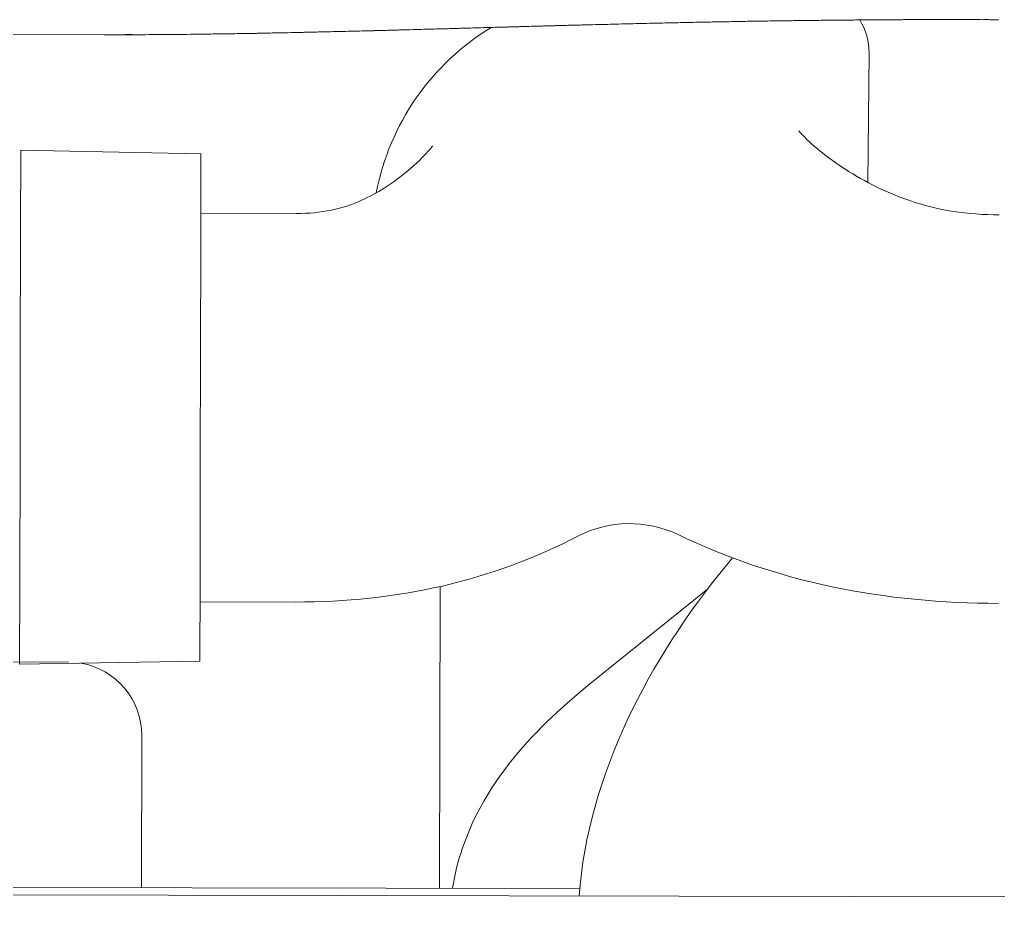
# Model space of a CAD drawing. Extents: x 766778 to 845620, y 133762 to 209800.
# Drawn here: x 785407.9 to 785581.8, y 191313.3 to 191470.8 of the extents above; entities that cross this region are included whole.
import ezdxf

# ---------------------------------------------------------------- set-up
doc = ezdxf.new("R2010")
doc.units = 0
doc.header["$MEASUREMENT"] = 0
doc.layers.get('0').update_dxf_attribs({"color": 1, "linetype": 'CONTINUOUS'})
doc.layers.add('LA-4748_SHOWN', color=2, linetype='CONTINUOUS', lineweight=53)

# ---------------------------------------------------------------- blocks, each defined once
blk = doc.blocks.new('ENGINE')
at = {"layer": 'LA-4748_SHOWN', "color": 252, "lineweight": 5}
for p, q in [((944430.43, 206163.76), (944431.12, 206163.77)), ((944431.26, 206163.78), (944430.78, 206163.77)), ((944431.12, 206163.77), (944431.8, 206163.79)), ((944431.74, 206163.79), (944431.26, 206163.78)), ((944432.22, 206163.8), (944431.74, 206163.79)), ((944431.8, 206163.79), (944432.48, 206163.81)), ((944432.69, 206163.81), (944432.22, 206163.8)), ((944432.48, 206163.81), (944433.16, 206163.82)), ((944433.17, 206163.82), (944432.69, 206163.81)), ((944433.16, 206163.82), (944433.83, 206163.84)), ((944433.64, 206163.83), (944433.17, 206163.82)), ((944434.11, 206163.85), (944433.64, 206163.83)), ((944433.83, 206163.84), (944434.5, 206163.86)), ((944434.58, 206163.86), (944434.11, 206163.85)), ((944434.5, 206163.86), (944435.17, 206163.87)), ((944435.05, 206163.87), (944434.58, 206163.86)), ((944435.52, 206163.88), (944435.05, 206163.87)), ((944435.17, 206163.87), (944435.83, 206163.89)), ((944435.98, 206163.89), (944435.52, 206163.88)), ((944435.83, 206163.89), (944436.5, 206163.9)), ((944436.45, 206163.9), (944435.98, 206163.89)), ((944436.91, 206163.91), (944436.45, 206163.9)), ((944436.5, 206163.9), (944437.16, 206163.92)), ((944437.37, 206163.93), (944436.91, 206163.91)), ((944437.16, 206163.92), (944437.82, 206163.94)), ((944437.83, 206163.94), (944437.37, 206163.93)), ((944437.82, 206163.94), (944438.47, 206163.95)), ((944438.29, 206163.95), (944437.83, 206163.94)), ((944438.75, 206163.96), (944438.29, 206163.95)), ((944438.47, 206163.95), (944439.12, 206163.97)), ((944439.2, 206163.97), (944438.75, 206163.96)), ((944439.12, 206163.97), (944439.77, 206163.98)), ((944439.66, 206163.98), (944439.2, 206163.97)), ((944440.11, 206163.99), (944439.66, 206163.98)), ((944439.77, 206163.98), (944440.42, 206164)), ((944440.56, 206164), (944440.11, 206163.99)), ((944440.42, 206164), (944441.06, 206164.02)), ((944441.01, 206164.01), (944440.56, 206164)), ((944441.46, 206164.03), (944441.01, 206164.01)), ((944441.06, 206164.02), (944441.7, 206164.03)), ((944441.91, 206164.04), (944441.46, 206164.03)), ((944441.7, 206164.03), (944442.34, 206164.05)), ((944442.36, 206164.05), (944441.91, 206164.04)), ((944442.34, 206164.05), (944442.98, 206164.06)), ((944442.8, 206164.06), (944442.36, 206164.05)), ((944443.24, 206164.07), (944442.8, 206164.06)), ((944442.98, 206164.06), (944443.61, 206164.08)), ((944443.69, 206164.08), (944443.24, 206164.07)), ((944443.61, 206164.08), (944444.24, 206164.09)), ((944444.13, 206164.09), (944443.69, 206164.08)), ((944444.57, 206164.1), (944444.13, 206164.09)), ((944444.24, 206164.09), (944444.87, 206164.11)), ((944445.01, 206164.11), (944444.57, 206164.1)), ((944444.87, 206164.11), (944445.49, 206164.12)), ((944445.44, 206164.12), (944445.01, 206164.11)), ((944445.88, 206164.13), (944445.44, 206164.12)), ((944445.49, 206164.12), (944446.11, 206164.14)), ((944446.31, 206164.14), (944445.88, 206164.13)), ((944446.11, 206164.14), (944446.73, 206164.15)), ((944446.75, 206164.15), (944446.31, 206164.14)), ((944446.73, 206164.15), (944447.34, 206164.17)), ((944447.18, 206164.16), (944446.75, 206164.15)), ((944447.61, 206164.17), (944447.18, 206164.16)), ((944447.34, 206164.17), (944447.96, 206164.18)), ((944448.04, 206164.19), (944447.61, 206164.17)), ((944447.96, 206164.18), (944448.57, 206164.2)), ((944448.47, 206164.2), (944448.04, 206164.19)), ((944448.9, 206164.21), (944448.47, 206164.2)), ((944448.57, 206164.2), (944449.17, 206164.21)), ((944449.32, 206164.22), (944448.9, 206164.21)), ((944449.17, 206164.21), (944449.77, 206164.23)), ((944449.75, 206164.23), (944449.32, 206164.22)), ((944450.17, 206164.24), (944449.75, 206164.23)), ((944449.77, 206164.23), (944450.37, 206164.24)), ((944450.59, 206164.25), (944450.17, 206164.24)), ((944450.37, 206164.24), (944450.97, 206164.26)), ((944451.01, 206164.26), (944450.59, 206164.25)), ((944450.97, 206164.26), (944451.57, 206164.27)), ((944451.43, 206164.27), (944451.01, 206164.26)), ((944451.85, 206164.28), (944451.43, 206164.27)), ((944451.57, 206164.27), (944452.16, 206164.28)), ((944452.27, 206164.29), (944451.85, 206164.28)), ((944452.16, 206164.28), (944452.74, 206164.3)), ((944452.68, 206164.3), (944452.27, 206164.29)), ((944453.1, 206164.31), (944452.68, 206164.3)), ((944452.74, 206164.3), (944453.33, 206164.31)), ((944453.51, 206164.32), (944453.1, 206164.31)), ((944453.33, 206164.31), (944453.91, 206164.33)), ((944453.92, 206164.33), (944453.51, 206164.32)), ((944453.91, 206164.33), (944454.49, 206164.34)), ((944454.34, 206164.34), (944453.92, 206164.33)), ((944454.75, 206164.35), (944454.34, 206164.34)), ((944454.49, 206164.34), (944455.06, 206164.35)), ((944455.15, 206164.35), (944454.75, 206164.35)), ((944455.06, 206164.35), (944455.64, 206164.37)), ((944455.56, 206164.36), (944455.15, 206164.35)), ((944455.97, 206164.37), (944455.56, 206164.36)), ((944455.64, 206164.37), (944456.2, 206164.38)), ((944456.37, 206164.38), (944455.97, 206164.37)), ((944456.2, 206164.38), (944456.77, 206164.39)), ((944456.78, 206164.39), (944456.37, 206164.38)), ((944456.77, 206164.39), (944457.33, 206164.41)), ((944457.18, 206164.4), (944456.78, 206164.39)), ((944457.58, 206164.41), (944457.18, 206164.4)), ((944457.33, 206164.41), (944457.89, 206164.42)), ((944457.98, 206164.42), (944457.58, 206164.41)), ((944457.89, 206164.42), (944458.45, 206164.43)), ((944458.38, 206164.43), (944457.98, 206164.42)), ((944458.78, 206164.44), (944458.38, 206164.43)), ((944458.45, 206164.43), (944459, 206164.44)), ((944459.17, 206164.45), (944458.78, 206164.44)), ((944459, 206164.44), (944459.55, 206164.46)), ((944459.57, 206164.46), (944459.17, 206164.45)), ((944459.55, 206164.46), (944460.1, 206164.47)), ((944459.96, 206164.47), (944459.57, 206164.46)), ((944460.36, 206164.47), (944459.96, 206164.47)), ((944460.1, 206164.47), (944460.64, 206164.48)), ((944460.75, 206164.48), (944460.36, 206164.47)), ((944460.64, 206164.48), (944461.18, 206164.49)), ((944461.14, 206164.49), (944460.75, 206164.48)), ((944461.52, 206164.5), (944461.14, 206164.49)), ((944461.18, 206164.49), (944461.72, 206164.5)), ((944461.91, 206164.51), (944461.52, 206164.5)), ((944461.72, 206164.5), (944462.25, 206164.52)), ((944462.25, 206164.52), (944462.79, 206164.53)), ((944462.79, 206164.53), (944463.31, 206164.54)), ((944463.31, 206164.54), (944463.84, 206164.55)), ((944463.84, 206164.55), (944464.36, 206164.56)), ((944464.36, 206164.56), (944464.88, 206164.57)), ((944464.88, 206164.57), (944465.4, 206164.58)), ((944465.4, 206164.58), (944465.91, 206164.6)), ((944465.91, 206164.6), (944466.42, 206164.61)), ((944466.42, 206164.61), (944466.93, 206164.62)), ((944466.93, 206164.62), (944467.43, 206164.63)), ((944467.43, 206164.63), (944467.93, 206164.64)), ((944467.93, 206164.64), (944468.43, 206164.65)), ((944468.43, 206164.65), (944468.93, 206164.66)), ((944468.93, 206164.66), (944469.42, 206164.67)), ((944469.42, 206164.67), (944469.91, 206164.68)), ((944469.91, 206164.68), (944470.4, 206164.69)), ((944470.4, 206164.69), (944470.89, 206164.7)), ((944470.89, 206164.7), (944471.37, 206164.71)), ((944471.37, 206164.71), (944471.85, 206164.72)), ((944471.85, 206164.72), (944472.33, 206164.73)), ((944472.33, 206164.73), (944472.8, 206164.74)), ((944472.8, 206164.74), (944473.28, 206164.75)), ((944473.28, 206164.75), (944473.75, 206164.75)), ((944473.75, 206164.75), (944474.22, 206164.76)), ((944474.22, 206164.76), (944474.68, 206164.77)), ((944474.68, 206164.77), (944475.15, 206164.78)), ((944475.15, 206164.78), (944475.61, 206164.79)), ((944475.61, 206164.79), (944476.07, 206164.8)), ((944476.07, 206164.8), (944476.53, 206164.81)), ((944476.53, 206164.81), (944476.98, 206164.81)), ((944476.98, 206164.81), (944477.43, 206164.82)), ((944477.43, 206164.82), (944477.89, 206164.83)), ((944477.89, 206164.83), (944478.33, 206164.84)), ((944478.33, 206164.84), (944478.78, 206164.85)), ((944478.78, 206164.85), (944479.23, 206164.85)), ((944479.23, 206164.85), (944479.67, 206164.86)), ((944479.67, 206164.86), (944480.11, 206164.87)), ((944480.11, 206164.87), (944480.55, 206164.88)), ((944480.55, 206164.88), (944480.99, 206164.88)), ((944480.99, 206164.88), (944481.42, 206164.89)), ((944481.42, 206164.89), (944481.85, 206164.9)), ((944481.85, 206164.9), (944482.29, 206164.91)), ((944482.29, 206164.91), (944482.72, 206164.91)), ((944482.72, 206164.91), (944483.14, 206164.92)), ((944483.14, 206164.92), (944483.57, 206164.93)), ((944483.57, 206164.93), (944483.99, 206164.93)), ((944483.99, 206164.93), (944484.42, 206164.94)), ((944484.42, 206164.94), (944484.84, 206164.95)), ((944484.84, 206164.95), (944485.26, 206164.95)), ((944485.26, 206164.95), (944485.68, 206164.96)), ((944485.68, 206164.96), (944486.09, 206164.97)), ((944486.09, 206164.97), (944486.51, 206164.97)), ((944486.51, 206164.97), (944486.92, 206164.98)), ((944486.92, 206164.98), (944487.33, 206164.98)), ((944487.33, 206164.98), (944487.74, 206164.99)), ((944487.74, 206164.99), (944488.15, 206164.99)), ((944488.15, 206164.99), (944488.56, 206165)), ((944488.56, 206165), (944488.97, 206165.01)), ((944488.97, 206165.01), (944489.37, 206165.01)), ((944489.37, 206165.01), (944489.78, 206165.02)), ((944489.78, 206165.02), (944490.18, 206165.02)), ((944490.18, 206165.02), (944490.58, 206165.03)), ((944490.58, 206165.03), (944490.98, 206165.03)), ((944490.98, 206165.03), (944491.38, 206165.04)), ((944491.38, 206165.04), (944491.78, 206165.04)), ((944491.78, 206165.04), (944492.18, 206165.05)), ((944492.18, 206165.05), (944492.58, 206165.05)), ((944492.58, 206165.05), (944492.97, 206165.06)), ((944492.97, 206165.06), (944493.36, 206165.06)), ((944493.36, 206165.06), (944493.76, 206165.07)), ((944493.76, 206165.07), (944494.15, 206165.07)), ((944494.15, 206165.07), (944494.54, 206165.08)), ((944494.54, 206165.08), (944494.93, 206165.08)), ((944494.93, 206165.08), (944495.32, 206165.09)), ((944495.32, 206165.09), (944495.71, 206165.09)), ((944495.71, 206165.09), (944496.09, 206165.09)), ((944496.09, 206165.09), (944496.48, 206165.1)), ((944496.48, 206165.1), (944496.87, 206165.1)), ((944496.87, 206165.1), (944497.25, 206165.11)), ((944497.25, 206165.11), (944497.63, 206165.11)), ((944497.63, 206165.11), (944498.01, 206165.11)), ((944498.01, 206165.11), (944498.39, 206165.12)), ((944498.39, 206165.12), (944498.77, 206165.12)), ((944498.77, 206165.12), (944499.15, 206165.12)), ((944499.15, 206165.12), (944499.53, 206165.13)), ((944499.53, 206165.13), (944499.9, 206165.13)), ((944499.9, 206165.13), (944500.28, 206165.14)), ((944500.28, 206165.14), (944500.65, 206165.14)), ((944500.65, 206165.14), (944501.02, 206165.14)), ((944501.02, 206165.14), (944501.4, 206165.15)), ((944501.4, 206165.15), (944501.77, 206165.15)), ((944501.77, 206165.15), (944502.14, 206165.15)), ((944502.14, 206165.15), (944502.5, 206165.15)), ((944502.5, 206165.15), (944502.87, 206165.16)), ((944502.87, 206165.16), (944503.24, 206165.16)), ((944503.24, 206165.16), (944503.6, 206165.16)), ((944503.6, 206165.16), (944503.96, 206165.17)), ((944503.96, 206165.17), (944504.33, 206165.17)), ((944504.33, 206165.17), (944504.69, 206165.17)), ((944504.69, 206165.17), (944505.05, 206165.17)), ((944505.05, 206165.17), (944505.41, 206165.18)), ((944505.41, 206165.18), (944505.76, 206165.18)), ((944505.76, 206165.18), (944506.12, 206165.18)), ((944506.12, 206165.18), (944506.47, 206165.18)), ((944506.47, 206165.18), (944506.83, 206165.18)), ((944506.83, 206165.18), (944507.18, 206165.19)), ((944507.18, 206165.19), (944507.53, 206165.19)), ((944507.53, 206165.19), (944507.88, 206165.19)), ((944507.88, 206165.19), (944508.23, 206165.19)), ((944508.23, 206165.19), (944508.58, 206165.19)), ((944508.58, 206165.19), (944508.93, 206165.2)), ((944508.93, 206165.2), (944509.27, 206165.2)), ((944509.6, 206165.2), (944509.04, 206165.2)), ((944509.27, 206165.2), (944509.62, 206165.2)), ((944510.15, 206165.2), (944509.6, 206165.2)), ((944509.62, 206165.2), (944509.96, 206165.2)), ((944509.96, 206165.2), (944510.3, 206165.2)), ((944510.71, 206165.2), (944510.15, 206165.2)), ((944510.3, 206165.2), (944510.64, 206165.2)), ((944510.64, 206165.2), (944510.98, 206165.2)), ((944511.26, 206165.21), (944510.71, 206165.2)), ((944510.98, 206165.2), (944511.32, 206165.21)), ((944511.81, 206165.21), (944511.26, 206165.21)), ((944511.32, 206165.21), (944511.65, 206165.21)), ((944511.65, 206165.21), (944511.99, 206165.21)), ((944512.36, 206165.21), (944511.81, 206165.21)), ((944511.99, 206165.21), (944512.32, 206165.21)), ((944512.32, 206165.21), (944512.66, 206165.21)), ((944512.91, 206165.21), (944512.36, 206165.21)), ((944512.66, 206165.21), (944512.99, 206165.21)), ((944513.45, 206165.21), (944512.91, 206165.21)), ((944512.99, 206165.21), (944513.32, 206165.21)), ((944513.32, 206165.21), (944513.64, 206165.21)), ((944513.99, 206165.21), (944513.45, 206165.21)), ((944513.64, 206165.21), (944513.97, 206165.21)), ((944513.97, 206165.21), (944514.3, 206165.21)), ((944514.53, 206165.22), (944513.99, 206165.21)), ((944514.3, 206165.21), (944514.62, 206165.22)), ((944515.06, 206165.22), (944514.53, 206165.22)), ((944514.62, 206165.22), (944514.95, 206165.22)), ((944514.95, 206165.22), (944515.27, 206165.22)), ((944515.6, 206165.22), (944515.06, 206165.22)), ((944515.27, 206165.22), (944515.59, 206165.22)), ((944515.59, 206165.22), (944515.91, 206165.22)), ((944516.13, 206165.22), (944515.6, 206165.22)), ((944515.91, 206165.22), (944516.23, 206165.22)), ((944516.65, 206165.22), (944516.13, 206165.22)), ((944516.23, 206165.22), (944516.54, 206165.22)), ((944516.54, 206165.22), (944516.86, 206165.22)), ((944517.18, 206165.22), (944516.65, 206165.22)), ((944516.86, 206165.22), (944517.17, 206165.22)), ((944517.17, 206165.22), (944517.48, 206165.22)), ((944517.7, 206165.22), (944517.18, 206165.22)), ((944517.48, 206165.22), (944517.79, 206165.22)), ((944518.22, 206165.22), (944517.7, 206165.22)), ((944517.79, 206165.22), (944518.1, 206165.22)), ((944518.1, 206165.22), (944518.41, 206165.22)), ((944518.73, 206165.22), (944518.22, 206165.22)), ((944518.41, 206165.22), (944518.72, 206165.22)), ((944518.72, 206165.22), (944519.02, 206165.22)), ((944519.24, 206165.22), (944518.73, 206165.22)), ((944519.02, 206165.22), (944519.33, 206165.22)), ((944519.75, 206165.22), (944519.24, 206165.22)), ((944519.33, 206165.22), (944519.63, 206165.22)), ((944519.63, 206165.22), (944519.93, 206165.22)), ((944520.26, 206165.22), (944519.75, 206165.22)), ((944519.93, 206165.22), (944520.23, 206165.22)), ((944520.23, 206165.22), (944520.53, 206165.22)), ((944520.76, 206165.22), (944520.26, 206165.22)), ((944520.53, 206165.22), (944520.82, 206165.22)), ((944521.26, 206165.22), (944520.76, 206165.22)), ((944520.82, 206165.22), (944521.12, 206165.22)), ((944521.12, 206165.22), (944521.41, 206165.22)), ((944521.76, 206165.22), (944521.26, 206165.22)), ((944521.41, 206165.22), (944521.7, 206165.22)), ((944521.7, 206165.22), (944521.99, 206165.22)), ((944522.26, 206165.22), (944521.76, 206165.22)), ((944521.99, 206165.22), (944522.28, 206165.22)), ((944522.75, 206165.21), (944522.26, 206165.22)), ((944522.28, 206165.22), (944522.57, 206165.22)), ((944522.57, 206165.22), (944522.85, 206165.21)), ((944523.23, 206165.21), (944522.75, 206165.21)), ((944522.85, 206165.21), (944523.14, 206165.21)), ((944523.14, 206165.21), (944523.42, 206165.21)), ((944523.72, 206165.21), (944523.23, 206165.21)), ((944523.42, 206165.21), (944523.7, 206165.21)), ((944523.7, 206165.21), (944523.98, 206165.21)), ((944524.2, 206165.21), (944523.72, 206165.21)), ((944523.98, 206165.21), (944524.25, 206165.21)), ((944524.68, 206165.21), (944524.2, 206165.21)), ((944524.25, 206165.21), (944524.53, 206165.21)), ((944524.53, 206165.21), (944524.8, 206165.21)), ((944525.15, 206165.21), (944524.68, 206165.21)), ((944524.8, 206165.21), (944525.08, 206165.21)), ((944525.08, 206165.21), (944525.35, 206165.21)), ((944525.62, 206165.21), (944525.15, 206165.21)), ((944525.35, 206165.21), (944525.62, 206165.21)), ((944526.09, 206165.2), (944525.62, 206165.21)), ((944525.62, 206165.21), (944525.88, 206165.21)), ((944525.88, 206165.21), (944526.15, 206165.2)), ((944526.55, 206165.2), (944526.09, 206165.2)), ((944526.15, 206165.2), (944526.41, 206165.2)), ((944526.41, 206165.2), (944526.68, 206165.2)), ((944527.01, 206165.2), (944526.55, 206165.2)), ((944526.68, 206165.2), (944526.94, 206165.2)), ((944526.94, 206165.2), (944527.2, 206165.2)), ((944527.47, 206165.2), (944527.01, 206165.2)), ((944527.2, 206165.2), (944527.45, 206165.2)), ((944527.45, 206165.2), (944527.71, 206165.2)), ((944527.92, 206165.2), (944527.47, 206165.2)), ((944527.71, 206165.2), (944528.47, 206165.19)), ((944528.82, 206165.19), (944528.37, 206165.19)), ((944528.47, 206165.19), (944528.72, 206165.19)), ((944528.72, 206165.19), (944528.97, 206165.19)), ((944529.26, 206165.19), (944528.82, 206165.19)), ((944528.97, 206165.19), (944529.21, 206165.19)), ((944529.21, 206165.19), (944529.46, 206165.19)), ((944529.7, 206165.19), (944529.26, 206165.19)), ((944529.46, 206165.19), (944529.7, 206165.19)), ((944529.7, 206165.19), (944530.02, 206165.18)), ((944530.02, 206165.18), (944530.32, 206165.18)), ((944530.32, 206165.18), (944530.62, 206165.18)), ((944530.62, 206165.18), (944530.9, 206165.18)), ((944530.9, 206165.18), (944531.17, 206165.18)), ((944531.17, 206165.18), (944531.43, 206165.17)), ((944531.43, 206165.17), (944531.68, 206165.17)), ((944531.68, 206165.17), (944531.92, 206165.17)), ((944531.92, 206165.17), (944532.15, 206165.17)), ((944532.15, 206165.17), (944532.37, 206165.17)), ((944532.37, 206165.17), (944532.59, 206165.17)), ((944532.59, 206165.17), (944532.79, 206165.16)), ((944532.79, 206165.16), (944532.98, 206165.16)), ((944532.98, 206165.16), (944533.17, 206165.16)), ((944533.17, 206165.16), (944533.34, 206165.16)), ((944533.34, 206165.16), (944533.51, 206165.16)), ((944533.51, 206165.16), (944533.67, 206165.16)), ((944533.67, 206165.16), (944533.82, 206165.16)), ((944533.82, 206165.16), (944533.96, 206165.15)), ((944533.96, 206165.15), (944534.09, 206165.15)), ((944534.09, 206165.15), (944534.2, 206165.15)), ((944534.2, 206165.15), (944534.29, 206165.15)), ((944534.29, 206165.15), (944534.36, 206165.15)), ((944375.49, 206163.04), (944349.77, 206163.17)), ((944380.98, 206163.02), (944380.34, 206163.02)), ((944380.34, 206163.02), (944381.17, 206163.02)), ((944381.61, 206163.02), (944380.98, 206163.02)), ((944381.17, 206163.02), (944381.99, 206163.02)), ((944382.24, 206163.02), (944381.61, 206163.02)), ((944381.99, 206163.02), (944382.81, 206163.02)), ((944382.86, 206163.02), (944382.24, 206163.02)), ((944382.81, 206163.02), (944383.62, 206163.02)), ((944383.49, 206163.02), (944382.86, 206163.02)), ((944384.11, 206163.02), (944383.49, 206163.02)), ((944383.62, 206163.02), (944384.44, 206163.03)), ((944384.74, 206163.03), (944384.11, 206163.02)), ((944384.44, 206163.03), (944385.25, 206163.03)), ((944385.36, 206163.03), (944384.74, 206163.03)), ((944385.25, 206163.03), (944386.07, 206163.03)), ((944385.97, 206163.03), (944385.36, 206163.03)), ((944386.59, 206163.03), (944385.97, 206163.03)), ((944386.07, 206163.03), (944386.87, 206163.03)), ((944387.21, 206163.04), (944386.59, 206163.03)), ((944386.87, 206163.03), (944387.68, 206163.04)), ((944387.82, 206163.04), (944387.21, 206163.04)), ((944387.68, 206163.04), (944388.49, 206163.04)), ((944388.43, 206163.04), (944387.82, 206163.04)), ((944389.04, 206163.05), (944388.43, 206163.04)), ((944388.49, 206163.04), (944389.29, 206163.05)), ((944389.65, 206163.05), (944389.04, 206163.05)), ((944389.29, 206163.05), (944390.09, 206163.05)), ((944390.25, 206163.05), (944389.65, 206163.05)), ((944390.09, 206163.05), (944390.89, 206163.06)), ((944390.86, 206163.06), (944390.25, 206163.05)), ((944391.46, 206163.06), (944390.86, 206163.06)), ((944390.89, 206163.06), (944391.69, 206163.07)), ((944392.06, 206163.07), (944391.46, 206163.06)), ((944391.69, 206163.07), (944392.49, 206163.07)), ((944392.66, 206163.07), (944392.06, 206163.07)), ((944392.49, 206163.07), (944393.28, 206163.08)), ((944393.26, 206163.08), (944392.66, 206163.07)), ((944393.85, 206163.09), (944393.26, 206163.08)), ((944393.28, 206163.08), (944394.08, 206163.09)), ((944394.44, 206163.09), (944393.85, 206163.09)), ((944394.08, 206163.09), (944394.87, 206163.1)), ((944395.04, 206163.1), (944394.44, 206163.09)), ((944394.87, 206163.1), (944395.66, 206163.1)), ((944395.62, 206163.1), (944395.04, 206163.1)), ((944396.21, 206163.11), (944395.62, 206163.1)), ((944395.66, 206163.1), (944396.44, 206163.11)), ((944396.8, 206163.12), (944396.21, 206163.11)), ((944396.44, 206163.11), (944397.23, 206163.12)), ((944397.38, 206163.12), (944396.8, 206163.12)), ((944397.23, 206163.12), (944398.01, 206163.13)), ((944397.97, 206163.13), (944397.38, 206163.12)), ((944398.55, 206163.14), (944397.97, 206163.13)), ((944398.01, 206163.13), (944398.79, 206163.14)), ((944399.12, 206163.15), (944398.55, 206163.14)), ((944398.79, 206163.14), (944399.57, 206163.15)), ((944399.7, 206163.15), (944399.12, 206163.15)), ((944399.57, 206163.15), (944400.35, 206163.16)), ((944400.28, 206163.16), (944399.7, 206163.15)), ((944400.85, 206163.17), (944400.28, 206163.16)), ((944400.35, 206163.16), (944401.13, 206163.17)), ((944401.42, 206163.18), (944400.85, 206163.17)), ((944401.13, 206163.17), (944401.9, 206163.18)), ((944401.99, 206163.18), (944401.42, 206163.18)), ((944401.9, 206163.18), (944402.68, 206163.2)), ((944402.56, 206163.19), (944401.99, 206163.18)), ((944403.13, 206163.2), (944402.56, 206163.19)), ((944402.68, 206163.2), (944403.45, 206163.21)), ((944403.69, 206163.21), (944403.13, 206163.2)), ((944403.45, 206163.21), (944404.21, 206163.22)), ((944404.25, 206163.22), (944403.69, 206163.21)), ((944404.21, 206163.22), (944404.98, 206163.23)), ((944404.81, 206163.23), (944404.25, 206163.22)), ((944405.37, 206163.24), (944404.81, 206163.23)), ((944404.98, 206163.23), (944405.75, 206163.24)), ((944405.93, 206163.25), (944405.37, 206163.24)), ((944405.75, 206163.24), (944406.51, 206163.26)), ((944406.49, 206163.26), (944405.93, 206163.25)), ((944407.04, 206163.26), (944406.49, 206163.26)), ((944406.51, 206163.26), (944407.27, 206163.27)), ((944407.59, 206163.27), (944407.04, 206163.26)), ((944407.27, 206163.27), (944408.03, 206163.28)), ((944408.14, 206163.28), (944407.59, 206163.27)), ((944408.03, 206163.28), (944408.79, 206163.3)), ((944408.69, 206163.29), (944408.14, 206163.28)), ((944409.24, 206163.3), (944408.69, 206163.29)), ((944408.79, 206163.3), (944409.54, 206163.31)), ((944409.79, 206163.31), (944409.24, 206163.3)), ((944409.54, 206163.31), (944410.29, 206163.32)), ((944410.33, 206163.32), (944409.79, 206163.31)), ((944410.29, 206163.32), (944411.04, 206163.34)), ((944410.87, 206163.33), (944410.33, 206163.32)), ((944411.41, 206163.34), (944410.87, 206163.33)), ((944411.04, 206163.34), (944411.79, 206163.35)), ((944411.95, 206163.35), (944411.41, 206163.34)), ((944411.79, 206163.35), (944412.54, 206163.37)), ((944412.49, 206163.36), (944411.95, 206163.35)), ((944413.02, 206163.37), (944412.49, 206163.36)), ((944412.54, 206163.37), (944413.28, 206163.38)), ((944413.56, 206163.39), (944413.02, 206163.37)), ((944413.28, 206163.38), (944414.02, 206163.39)), ((944414.09, 206163.4), (944413.56, 206163.39)), ((944414.02, 206163.39), (944414.76, 206163.41)), ((944414.62, 206163.41), (944414.09, 206163.4)), ((944415.15, 206163.42), (944414.62, 206163.41)), ((944414.76, 206163.41), (944415.5, 206163.42)), ((944415.68, 206163.43), (944415.15, 206163.42)), ((944415.5, 206163.42), (944416.23, 206163.44)), ((944416.2, 206163.44), (944415.68, 206163.43)), ((944416.73, 206163.45), (944416.2, 206163.44)), ((944416.23, 206163.44), (944416.97, 206163.45)), ((944417.25, 206163.46), (944416.73, 206163.45)), ((944416.97, 206163.45), (944417.7, 206163.47)), ((944417.77, 206163.47), (944417.25, 206163.46)), ((944417.7, 206163.47), (944418.43, 206163.49)), ((944418.29, 206163.48), (944417.77, 206163.47)), ((944418.81, 206163.49), (944418.29, 206163.48)), ((944418.43, 206163.49), (944419.15, 206163.5)), ((944419.33, 206163.5), (944418.81, 206163.49)), ((944419.15, 206163.5), (944419.87, 206163.52)), ((944419.84, 206163.52), (944419.33, 206163.5)), ((944420.35, 206163.53), (944419.84, 206163.52)), ((944419.87, 206163.52), (944420.6, 206163.53)), ((944420.87, 206163.54), (944420.35, 206163.53)), ((944420.6, 206163.53), (944421.31, 206163.55)), ((944421.38, 206163.55), (944420.87, 206163.54)), ((944421.31, 206163.55), (944422.03, 206163.56)), ((944421.89, 206163.56), (944421.38, 206163.55)), ((944422.39, 206163.57), (944421.89, 206163.56)), ((944422.03, 206163.56), (944422.74, 206163.58)), ((944422.9, 206163.58), (944422.39, 206163.57)), ((944422.74, 206163.58), (944423.46, 206163.6)), ((944423.4, 206163.59), (944422.9, 206163.58)), ((944423.9, 206163.61), (944423.4, 206163.59)), ((944423.46, 206163.6), (944424.16, 206163.61)), ((944424.41, 206163.62), (944423.9, 206163.61)), ((944424.16, 206163.61), (944424.87, 206163.63)), ((944424.9, 206163.63), (944424.41, 206163.62)), ((944424.87, 206163.63), (944425.58, 206163.64)), ((944425.4, 206163.64), (944424.9, 206163.63)), ((944425.9, 206163.65), (944425.4, 206163.64)), ((944425.58, 206163.64), (944426.28, 206163.66)), ((944426.39, 206163.66), (944425.9, 206163.65)), ((944426.28, 206163.66), (944426.98, 206163.68)), ((944426.89, 206163.67), (944426.39, 206163.66)), ((944427.38, 206163.69), (944426.89, 206163.67)), ((944426.98, 206163.68), (944427.67, 206163.69)), ((944427.87, 206163.7), (944427.38, 206163.69)), ((944427.67, 206163.69), (944428.37, 206163.71)), ((944428.36, 206163.71), (944427.87, 206163.7)), ((944428.85, 206163.72), (944428.36, 206163.71)), ((944428.37, 206163.71), (944429.06, 206163.72)), ((944429.33, 206163.73), (944428.85, 206163.72)), ((944429.06, 206163.72), (944429.75, 206163.74)), ((944429.82, 206163.74), (944429.33, 206163.73)), ((944429.75, 206163.74), (944430.43, 206163.76)), ((944430.3, 206163.75), (944429.82, 206163.74)), ((944430.78, 206163.77), (944430.3, 206163.75)), ((944511.05, 206136.33), (944511.33, 206159.29)), ((944498.82, 206145.55), (944498.83, 206145.54)), ((944498.83, 206145.54), (944498.85, 206145.51)), ((944498.85, 206145.51), (944498.9, 206145.44)), ((944498.9, 206145.44), (944499, 206145.32)), ((944499, 206145.32), (944499.07, 206145.25)), ((944499.07, 206145.25), (944499.15, 206145.15)), ((944499.15, 206145.15), (944499.25, 206145.04)), ((944499.25, 206145.04), (944499.37, 206144.91)), ((944499.37, 206144.91), (944499.51, 206144.76)), ((944499.51, 206144.76), (944499.67, 206144.59)), ((944433.53, 206142.78), (944433.64, 206142.93)), ((944433.64, 206142.93), (944433.72, 206143.03)), ((944433.72, 206143.03), (944433.76, 206143.09)), ((944433.76, 206143.09), (944433.77, 206143.11)), ((944499.67, 206144.59), (944499.86, 206144.39)), ((944499.86, 206144.39), (944500.07, 206144.18)), ((944500.07, 206144.18), (944500.3, 206143.96)), ((944500.3, 206143.96), (944500.56, 206143.71)), ((944500.56, 206143.71), (944500.84, 206143.45)), ((944500.84, 206143.45), (944501.14, 206143.17)), ((944501.14, 206143.17), (944501.47, 206142.88)), ((944360.53, 206128.45), (944360.61, 206142.57)), ((944392.6, 206141.84), (944360.61, 206142.57)), ((944392.53, 206127.89), (944392.6, 206141.84)), ((944431.87, 206140.96), (944432.27, 206141.37)), ((944432.27, 206141.37), (944432.63, 206141.75)), ((944432.63, 206141.75), (944432.93, 206142.08)), ((944432.93, 206142.08), (944433.18, 206142.36)), ((944433.18, 206142.36), (944433.37, 206142.59)), ((944433.37, 206142.59), (944433.53, 206142.78)), ((944501.47, 206142.88), (944501.81, 206142.58)), ((944501.81, 206142.58), (944502.18, 206142.27)), ((944502.18, 206142.27), (944502.57, 206141.94)), ((944502.57, 206141.94), (944502.99, 206141.6)), ((944502.99, 206141.6), (944503.43, 206141.26)), ((944503.43, 206141.26), (944503.89, 206140.9)), ((944429.78, 206139.04), (944430.38, 206139.55)), ((944430.38, 206139.55), (944430.92, 206140.05)), ((944430.92, 206140.05), (944431.42, 206140.52)), ((944431.42, 206140.52), (944431.87, 206140.96)), ((944503.89, 206140.9), (944504.37, 206140.54)), ((944504.37, 206140.54), (944504.87, 206140.17)), ((944504.87, 206140.17), (944505.4, 206139.79)), ((944505.4, 206139.79), (944505.95, 206139.41)), ((944427.7, 206137.38), (944428.45, 206137.95)), ((944428.45, 206137.95), (944429.14, 206138.5)), ((944429.14, 206138.5), (944429.78, 206139.04)), ((944505.95, 206139.41), (944506.52, 206139.02)), ((944506.52, 206139.02), (944507.12, 206138.63)), ((944507.12, 206138.63), (944507.74, 206138.24)), ((944507.74, 206138.24), (944508.38, 206137.85)), ((944508.38, 206137.85), (944509.04, 206137.45)), ((944425.13, 206135.64), (944426.04, 206136.22)), ((944426.04, 206136.22), (944426.9, 206136.8)), ((944426.9, 206136.8), (944427.7, 206137.38)), ((944509.04, 206137.45), (944509.72, 206137.06)), ((944509.72, 206137.06), (944510.42, 206136.67)), ((944510.42, 206136.67), (944511.14, 206136.28)), ((944511.14, 206136.28), (944511.88, 206135.89)), ((944422.11, 206133.95), (944422.65, 206134.22)), ((944422.65, 206134.22), (944423.17, 206134.5)), ((944423.17, 206134.5), (944424.17, 206135.06)), ((944424.17, 206135.06), (944425.13, 206135.64)), ((944511.88, 206135.89), (944512.64, 206135.51)), ((944512.64, 206135.51), (944513.42, 206135.14)), ((944513.42, 206135.14), (944514.22, 206134.77)), ((944514.22, 206134.77), (944515.04, 206134.41)), ((944515.04, 206134.41), (944515.87, 206134.06)), ((944418.52, 206132.47), (944419.16, 206132.69)), ((944419.16, 206132.69), (944419.78, 206132.92)), ((944419.78, 206132.92), (944420.39, 206133.17)), ((944420.39, 206133.17), (944420.98, 206133.42)), ((944420.98, 206133.42), (944421.55, 206133.68)), ((944421.55, 206133.68), (944422.11, 206133.95)), ((944515.87, 206134.06), (944516.72, 206133.72)), ((944516.72, 206133.72), (944517.59, 206133.39)), ((944517.59, 206133.39), (944518.48, 206133.08)), ((944518.48, 206133.08), (944519.39, 206132.77)), ((944519.39, 206132.77), (944520.32, 206132.49)), ((944520.32, 206132.49), (944521.26, 206132.22)), ((944392.55, 206131.28), (944409.55, 206131.19)), ((944409.55, 206131.19), (944410.34, 206131.19)), ((944410.34, 206131.19), (944411.13, 206131.21)), ((944411.13, 206131.21), (944411.92, 206131.25)), ((944411.92, 206131.25), (944412.7, 206131.31)), ((944412.7, 206131.31), (944413.48, 206131.39)), ((944413.48, 206131.39), (944414.25, 206131.49)), ((944414.25, 206131.49), (944415.01, 206131.61)), ((944415.01, 206131.61), (944415.75, 206131.75)), ((944415.75, 206131.75), (944416.48, 206131.9)), ((944416.48, 206131.9), (944417.18, 206132.08)), ((944417.18, 206132.08), (944417.86, 206132.27)), ((944417.86, 206132.27), (944418.52, 206132.47)), ((944521.26, 206132.22), (944522.22, 206131.96)), ((944522.22, 206131.96), (944523.18, 206131.73)), ((944523.18, 206131.73), (944524.16, 206131.51)), ((944524.16, 206131.51), (944525.15, 206131.32)), ((944525.15, 206131.32), (944526.15, 206131.15)), ((944526.15, 206131.15), (944527.16, 206131)), ((944527.16, 206131), (944528.17, 206130.87)), ((944528.17, 206130.87), (944529.19, 206130.76)), ((944529.19, 206130.76), (944530.22, 206130.67)), ((944530.22, 206130.67), (944531.25, 206130.6)), ((944531.25, 206130.6), (944532.28, 206130.55)), ((944532.28, 206130.55), (944533.31, 206130.52)), ((944533.31, 206130.52), (944534.34, 206130.5)), ((944360.53, 206128.45), (944360.4, 206104.98)), ((944392.53, 206127.89), (944392.4, 206104.42)), ((944360.31, 206088.93), (944360.4, 206104.98)), ((944392.32, 206089.14), (944392.4, 206104.42)), ((944392.32, 206089.14), (944392.19, 206065.67)), ((944360.31, 206088.93), (944360.19, 206065.46)), ((944463.61, 206075.31), (944462.5, 206075)), ((944464.74, 206075.56), (944463.61, 206075.31)), ((944465.88, 206075.73), (944464.74, 206075.56)), ((944467.02, 206075.85), (944465.88, 206075.73)), ((944468.18, 206075.9), (944467.02, 206075.85)), ((944469.33, 206075.88), (944468.18, 206075.9)), ((944470.48, 206075.79), (944469.33, 206075.88)), ((944471.62, 206075.64), (944470.48, 206075.79)), ((944472.75, 206075.42), (944471.62, 206075.64)), ((944473.87, 206075.14), (944472.75, 206075.42)), ((944474.98, 206074.79), (944473.87, 206075.14)), ((944459.31, 206073.7), (944457.92, 206072.99)), ((944460.35, 206074.19), (944459.31, 206073.7)), ((944461.41, 206074.63), (944460.35, 206074.19)), ((944462.5, 206075), (944461.41, 206074.63)), ((944476.06, 206074.39), (944474.98, 206074.79)), ((944477.11, 206073.92), (944476.06, 206074.39)), ((944478.69, 206073.16), (944477.11, 206073.92)), ((944455.07, 206071.65), (944453.63, 206071)), ((944456.5, 206072.31), (944455.07, 206071.65)), ((944457.92, 206072.99), (944456.5, 206072.31)), ((944480.3, 206072.43), (944478.69, 206073.16)), ((944481.93, 206071.72), (944480.3, 206072.43)), ((944483.58, 206071.03), (944481.93, 206071.72)), ((944452.16, 206070.38), (944450.69, 206069.77)), ((944453.63, 206071), (944452.16, 206070.38)), ((944485.25, 206070.36), (944483.58, 206071.03)), ((944486.93, 206069.71), (944485.25, 206070.36)), ((944447.69, 206068.62), (944446.17, 206068.08)), ((944449.19, 206069.19), (944447.69, 206068.62)), ((944450.69, 206069.77), (944449.19, 206069.19)), ((944484.23, 206066.66), (944485.5, 206068.22)), ((944485.5, 206068.22), (944486.79, 206069.76)), ((944488.63, 206069.08), (944486.93, 206069.71)), ((944490.34, 206068.48), (944488.63, 206069.08)), ((944492.06, 206067.9), (944490.34, 206068.48)), ((944441.54, 206066.59), (944439.98, 206066.14)), ((944443.1, 206067.07), (944441.54, 206066.59)), ((944444.64, 206067.56), (944443.1, 206067.07)), ((944446.17, 206068.08), (944444.64, 206067.56)), ((944482.98, 206065.08), (944484.23, 206066.66)), ((944493.8, 206067.35), (944492.06, 206067.9)), ((944495.55, 206066.82), (944493.8, 206067.35)), ((944497.31, 206066.32), (944495.55, 206066.82)), ((944360.11, 206051.34), (944360.19, 206065.46)), ((944392.11, 206051.72), (944392.19, 206065.67)), ((944435.26, 206064.94), (944433.67, 206064.6)), ((944434.54, 206011.27), (944434.83, 206064.85)), ((944436.84, 206065.32), (944435.26, 206064.94)), ((944438.42, 206065.72), (944436.84, 206065.32)), ((944439.98, 206066.14), (944438.42, 206065.72)), ((944481.75, 206063.49), (944482.98, 206065.08)), ((944499.08, 206065.84), (944497.31, 206066.32)), ((944500.85, 206065.39), (944499.08, 206065.84)), ((944502.64, 206064.97), (944500.85, 206065.39)), ((944504.44, 206064.57), (944502.64, 206064.97)), ((944423.96, 206063.01), (944422.33, 206062.82)), ((944425.6, 206063.21), (944423.96, 206063.01)), ((944427.22, 206063.44), (944425.6, 206063.21)), ((944428.84, 206063.69), (944427.22, 206063.44)), ((944430.46, 206063.97), (944428.84, 206063.69)), ((944432.07, 206064.27), (944430.46, 206063.97)), ((944433.67, 206064.6), (944432.07, 206064.27)), ((944461.02, 206047.17), (944482.32, 206064.23)), ((944480.55, 206061.87), (944481.75, 206063.49)), ((944506.24, 206064.2), (944504.44, 206064.57)), ((944508.06, 206063.85), (944506.24, 206064.2)), ((944509.88, 206063.53), (944508.06, 206063.85)), ((944511.71, 206063.23), (944509.88, 206063.53)), ((944513.55, 206062.96), (944511.71, 206063.23)), ((944515.39, 206062.71), (944513.55, 206062.96)), ((944392.17, 206062.28), (944409.17, 206062.19)), ((944410.81, 206062.19), (944409.17, 206062.19)), ((944412.46, 206062.21), (944410.81, 206062.19)), ((944414.11, 206062.26), (944412.46, 206062.21)), ((944415.75, 206062.33), (944414.11, 206062.26)), ((944417.4, 206062.42), (944415.75, 206062.33)), ((944419.04, 206062.53), (944417.4, 206062.42)), ((944420.69, 206062.67), (944419.04, 206062.53)), ((944422.33, 206062.82), (944420.69, 206062.67)), ((944479.36, 206060.24), (944480.55, 206061.87)), ((944517.24, 206062.49), (944515.39, 206062.71)), ((944519.09, 206062.29), (944517.24, 206062.49)), ((944520.94, 206062.11), (944519.09, 206062.29)), ((944522.8, 206061.96), (944520.94, 206062.11)), ((944524.66, 206061.83), (944522.8, 206061.96)), ((944526.52, 206061.72), (944524.66, 206061.83)), ((944528.39, 206061.63), (944526.52, 206061.72)), ((944530.25, 206061.57), (944528.39, 206061.63)), ((944532.11, 206061.53), (944530.25, 206061.57)), ((944533.97, 206061.51), (944532.11, 206061.53)), ((944478.2, 206058.59), (944479.36, 206060.24)), ((944477.06, 206056.92), (944478.2, 206058.59)), ((944475.95, 206055.23), (944477.06, 206056.92)), ((944474.86, 206053.51), (944475.95, 206055.23)), ((944473.79, 206051.78), (944474.86, 206053.51)), ((944368.81, 206051.66), (944328.17, 206051.87)), ((944392.11, 206051.72), (944360.11, 206051.34)), ((944472.75, 206050.03), (944473.79, 206051.78)), ((944471.74, 206048.25), (944472.75, 206050.03)), ((944470.76, 206046.46), (944471.74, 206048.25)), ((944457.26, 206044.03), (944459.12, 206045.61)), ((944459.12, 206045.61), (944461.02, 206047.17)), ((944469.8, 206044.65), (944470.76, 206046.46)), ((944455.45, 206042.4), (944457.26, 206044.03)), ((944468.88, 206042.83), (944469.8, 206044.65)), ((944453.68, 206040.73), (944455.45, 206042.4)), ((944467.99, 206040.99), (944468.88, 206042.83)), ((944452.81, 206039.87), (944453.68, 206040.73)), ((944467.14, 206039.13), (944467.99, 206040.99)), ((944451.1, 206038.12), (944451.95, 206039)), ((944451.95, 206039), (944452.81, 206039.87)), ((944466.32, 206037.25), (944467.14, 206039.13)), ((944381.6, 206011.55), (944381.74, 206038.59)), ((944449.43, 206036.29), (944450.26, 206037.21)), ((944450.26, 206037.21), (944451.1, 206038.12)), ((944465.53, 206035.36), (944466.32, 206037.25)), ((944447.8, 206034.37), (944448.61, 206035.34)), ((944448.61, 206035.34), (944449.43, 206036.29)), ((944464.78, 206033.46), (944465.53, 206035.36)), ((944447, 206033.37), (944447.8, 206034.37)), ((944464.07, 206031.54), (944464.78, 206033.46)), ((944445.43, 206031.29), (944446.21, 206032.35)), ((944446.21, 206032.35), (944447, 206033.37)), ((944443.91, 206029.07), (944444.66, 206030.2)), ((944444.66, 206030.2), (944445.43, 206031.29)), ((944463.41, 206029.61), (944464.07, 206031.54)), ((944443.17, 206027.9), (944443.91, 206029.07)), ((944462.79, 206027.67), (944463.41, 206029.61)), ((944441.73, 206025.42), (944442.44, 206026.69)), ((944442.44, 206026.69), (944443.17, 206027.9)), ((944462.21, 206025.72), (944462.79, 206027.67)), ((944441.04, 206024.11), (944441.73, 206025.42)), ((944461.68, 206023.75), (944462.21, 206025.72)), ((944440.38, 206022.74), (944441.04, 206024.11)), ((944461.19, 206021.78), (944461.68, 206023.75)), ((944439.15, 206019.81), (944439.75, 206021.3)), ((944439.75, 206021.3), (944440.38, 206022.74)), ((944460.75, 206019.79), (944461.19, 206021.78)), ((944438.86, 206019.03), (944439.15, 206019.81)), ((944460.37, 206017.79), (944460.75, 206019.79)), ((944438.32, 206017.43), (944438.58, 206018.24)), ((944438.58, 206018.24), (944438.86, 206019.03)), ((944460.03, 206015.79), (944460.37, 206017.79)), ((944437.82, 206015.76), (944438.06, 206016.6)), ((944438.06, 206016.6), (944438.32, 206017.43)), ((943555.26, 206014.89), (945316.37, 206004.99)), ((944437.38, 206014.01), (944437.59, 206014.89)), ((944437.59, 206014.89), (944437.82, 206015.76)), ((944459.75, 206013.78), (944460.03, 206015.79)), ((944437.01, 206012.19), (944437.19, 206013.11)), ((944437.19, 206013.11), (944437.38, 206014.01)), ((944459.51, 206011.76), (944459.75, 206013.78)), ((944459.45, 206011.14), (944327.96, 206011.83)), ((944436.85, 206011.26), (944437.01, 206012.19)), ((944459.33, 206009.81), (944459.51, 206011.76))]:
    blk.add_line(p, q, dxfattribs=at)
for centre, radius, start, end in [((944466.92, 206126.37), 44, 120.9873, 168.9459), ((944500.34, 206159.43), 11, 359.2849, 31.6634), ((944368.74, 206038.66), 13, 359.6986, 80.0745)]:
    blk.add_arc(centre, radius, start, end, dxfattribs=at)
for centre, major_axis, ratio, start_param, end_param in [((944375.63, 206217.95), (-120.13, 0.71), 0.457133, 1.572321, 1.613742), ((944375.49, 206163.23), (-14.14, 0.07), 0.013635, 1.570797, 1.619263), ((944363.6, 207118.82), (-1008.32, 138.14), 0.937955, 1.710965, 1.715064), ((953715.24, 208231.07), (-9334.9, -2068.06), 0.000212, 6.27787, 6.28196)]:
    blk.add_ellipse(centre, major_axis=major_axis, ratio=ratio, start_param=start_param, end_param=end_param, dxfattribs=at)

msp = doc.modelspace()

# ---------------------------------------------------------------- block references
at = {"color": 7, "linetype": 'Continuous', "rotation": 0.1984573570547499}
msp.add_blockref('ENGINE', (-158232.80366, -17964.77499), dxfattribs=at)

doc.saveas('drawing.dxf')
